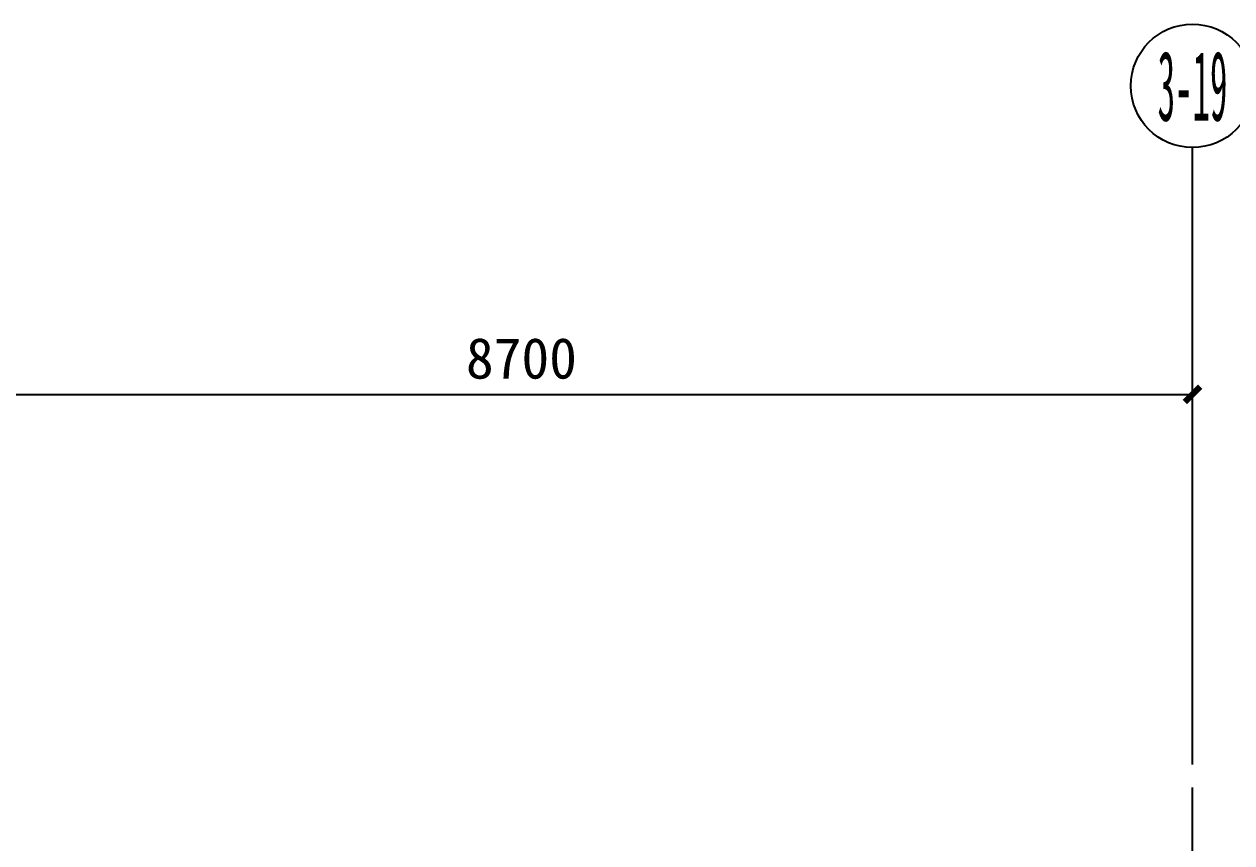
# Model space of a CAD drawing. Extents: x -3200779283 to -8106663, y 659664 to 1123462.
# Drawn here: x -8136474 to -8128646, y 780451 to 785759 of the extents above; entities that cross this region are included whole.
import ezdxf
from ezdxf.enums import TextEntityAlignment as Align

# ---------------------------------------------------------------- set-up
doc = ezdxf.new("R2010")
doc.units = 0
doc.header["$LTSCALE"] = 1000
doc.header["$MEASUREMENT"] = 0
doc.linetypes.add('3#-轴线$0$DOTE', pattern=[2.4200000000000004, 2, -0.2, 0.02, -0.2])
doc.linetypes.add('DASH', pattern=[0.35, 0.25, -0.1])
doc.layers.get('Defpoints').update_dxf_attribs({"color": 30, "linetype": 'DASH'})
for name, color, linetype in [('3#-轴线$0$3#-轴号$0$A-ANNO-AXIS-CIRC', 3, 'Continuous'), ('3#-轴线$0$3#-轴号$0$A-ANNO-AXIS-TEXT', 7, 'Continuous'), ('3#-轴线$0$3#-轴号$0$A-ANNO-DIMS', 3, 'Continuous'), ('3#-轴线$0$A-ANNO-DOTE', 10, '3#-轴线$0$DOTE'), ('3#-轴线$0$AXIS_TEXT', 7, 'Continuous')]:
    doc.layers.add(name, color=color, linetype=linetype)
doc.styles.add('3#-轴线$0$3#-轴号$0$_TCH_AXIS', font='')
doc.styles.add('3#-轴线$0$3#-轴号$0$_TCH_DIM_T3', font='')
doc.styles.add('3#-轴线$0$COMPLEX', font='COMPLEX')
doc.styles.get('3#-轴线$0$3#-轴号$0$_TCH_AXIS').set_extended_font_data('SimSun')
doc.styles.get('3#-轴线$0$3#-轴号$0$_TCH_DIM_T3').set_extended_font_data('SimSun')
doc.dimstyles.new('3#-轴线$0$3#-轴号$0$_TCH_ARCH&&100', dxfattribs={"dimtxt": 264.3459915611814, "dimasz": 100, "dimexe": 250, "dimexo": 300, "dimgap": 100, "dimtad": 1, "dimdec": 0, "dimzin": 0, "dimdsep": 46, "dimtxsty": '3#-轴线$0$3#-轴号$0$_TCH_DIM_T3', "dimblk": '3#-轴线$0$3#-轴号$0$_ArchTick', "dimcen": 0.09, "dimclrt": 7, "dimazin": 2, "dimtfac": 1, "dimtdec": 0, "dimtix": 1, "dimtmove": 2, "dimatfit": 3, "dimfxl": 100, "dimtolj": 1, "dimtzin": 0, "dimarcsym": 0})

# ---------------------------------------------------------------- blocks, each defined once
blk = doc.blocks.new('3#-轴线$0$_AXISO')
blk.add_circle((0, 0), 0.5)
at = {"layer": '3#-轴线$0$AXIS_TEXT', "style": '3#-轴线$0$COMPLEX', "width": 1.041666666666667}
blk.add_attdef('A', text='', height=0.56, dxfattribs=at).set_placement((-0.25, -0.28), (0.25, -0.28), align=Align.FIT)
blk = doc.blocks.new('3#-轴线$0$3#-轴号$0$_ArchTick')
at = {"color": 0, "linetype": 'ByBlock', "const_width": 0.4}
blk.add_lwpolyline([(-0.5, -0.5), (0.5, 0.5)], dxfattribs=at)
blk = doc.blocks.new('*D406')
at = {"layer": '3#-轴线$0$3#-轴号$0$A-ANNO-DIMS', "color": 0, "lineweight": -2, "transparency": 16777216}
for p, q in [((33100, 4889.379549735218), (33100, 5639.379549759906)), ((41800, 4889.379549735216), (41800, 5639.379549759906)), ((33100, 5389.379549759906), (41800, 5389.379549759906))]:
    blk.add_line(p, q, dxfattribs=at)
at = {"layer": 'Defpoints', "color": 0, "transparency": 16777216}
for p in [(41800, 5389.379549759906), (33100, 4589.379549735218), (41800, 4589.379549735216)]:
    blk.add_point(p, dxfattribs=at)
at = {"layer": '3#-轴线$0$3#-轴号$0$A-ANNO-DIMS', "color": 0, "lineweight": -2, "transparency": 16777216, "xscale": 100, "yscale": 100, "zscale": 100, "rotation": 180}
blk.add_blockref('3#-轴线$0$3#-轴号$0$_ArchTick', (33100, 5389.379549759906), dxfattribs=at)
at = {"layer": '3#-轴线$0$3#-轴号$0$A-ANNO-DIMS', "color": 0, "lineweight": -2, "transparency": 16777216, "xscale": 100, "yscale": 100, "zscale": 100}
blk.add_blockref('3#-轴线$0$3#-轴号$0$_ArchTick', (41800, 5389.379549759906), dxfattribs=at)
at = {"layer": '3#-轴线$0$3#-轴号$0$A-ANNO-DIMS', "color": 7, "transparency": 16777216, "insert": (37450, 5621.552545540497), "char_height": 264.3459915611814, "attachment_point": 5, "style": '3#-轴线$0$3#-轴号$0$_TCH_DIM_T3'}
blk.add_mtext('\\A1;8700', dxfattribs=at)
blk = doc.blocks.new('3#-轴线$0$3#-轴号')
at = {"layer": '3#-轴线$0$3#-轴号$0$A-ANNO-AXIS-CIRC'}
blk.add_line((41800, 2989.379549759906), (41800, 6989.379549759906), dxfattribs=at)
ref = blk.add_blockref('3#-轴线$0$_AXISO', (41800, 7389.379549759906), dxfattribs=dict(at, xscale=800, yscale=800, zscale=800))
ref.add_attrib('A', '3-19', dxfattribs={"layer": '3#-轴线$0$3#-轴号$0$A-ANNO-AXIS-TEXT', "height": 452.5483399593904, "style": '3#-轴线$0$3#-轴号$0$_TCH_AXIS', "width": 0.3496093750000029}).set_placement((41573.7258300203, 7163.105379780211), (42026.2741699797, 7163.105379780211), align=Align.FIT)
at = {"layer": '3#-轴线$0$3#-轴号$0$A-ANNO-DIMS'}
dim = blk.add_aligned_dim(p1=(33100, 4589.379549735218), p2=(41800, 4589.379549735216), distance=800.00000002469, dimstyle='3#-轴线$0$3#-轴号$0$_TCH_ARCH&&100', dxfattribs=at)
dim.commit()
dim.dimension.update_dxf_attribs({"geometry": '*D406', "text_midpoint": (37450, 5621.552545540497)})
blk = doc.blocks.new('3#-轴线')
at = {"layer": '3#-轴线$0$A-ANNO-DOTE'}
blk.add_lwpolyline([(41800, -16100), (41800, 5500)], dxfattribs=at)
blk.add_blockref('3#-轴线$0$3#-轴号', (0, 0))

msp = doc.modelspace()

# ---------------------------------------------------------------- block references
msp.add_blockref('3#-轴线', (-8170700.435511587, 777969.5156374373))

doc.saveas('drawing.dxf')
